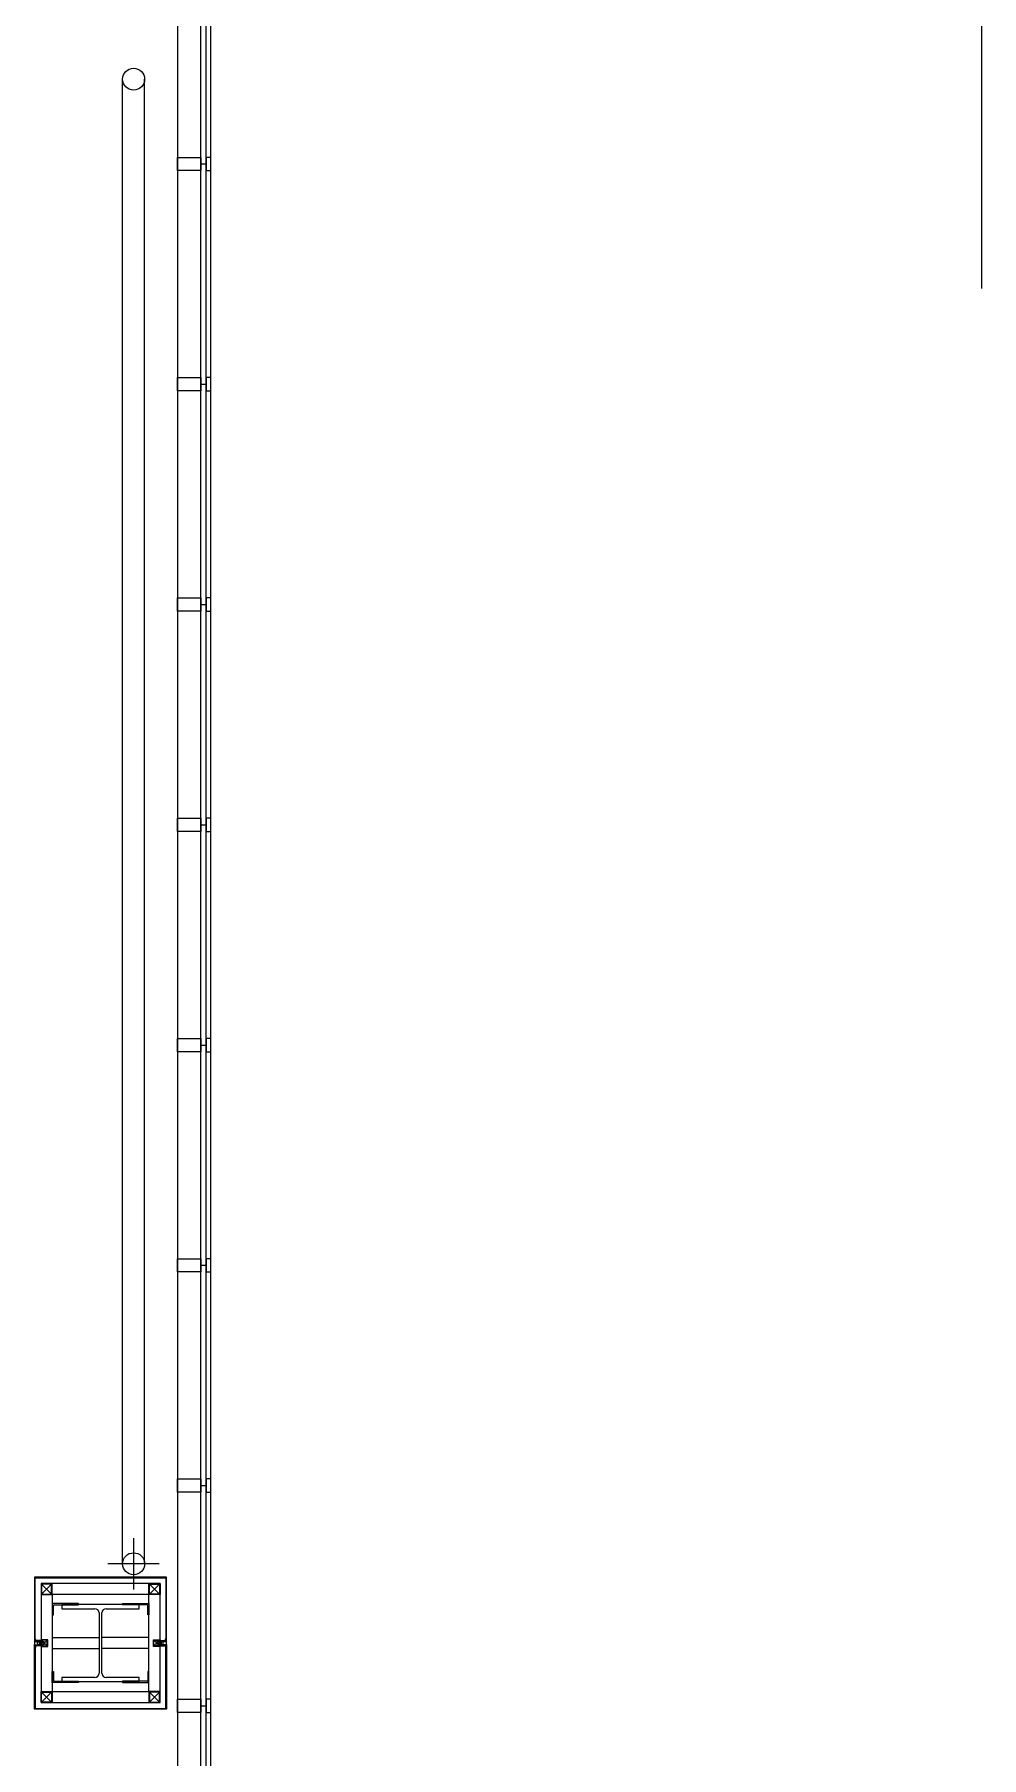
# Model space of a CAD drawing. Header units: millimetres. Extents: x -168200 to 672800, y -7409 to 118800.
# Drawn here: x 276400 to 280700, y 26230 to 34053 of the extents above; entities that cross this region are included whole.
import ezdxf

# ---------------------------------------------------------------- set-up
doc = ezdxf.new("R2010")
doc.units = ezdxf.units.MM
doc.header["$LTSCALE"] = 200
doc.linetypes.add('CEN-GAUN', pattern=[32.2, 30, -1, 0.2, -1])
doc.layers.add('1 BA', color=9, linetype='Continuous')
doc.layers.add('1 CEN', color=15, linetype='CEN-GAUN')

msp = doc.modelspace()

# ---------------------------------------------------------------- linework, layer by layer
at = {"layer": '1 BA', "linetype": 'Continuous'}
for p, q in [((277050, 42355), (277050, 14520)), ((277200, 42355), (277200, 14580))]:
    msp.add_line(p, q, dxfattribs=at)
at = {"layer": '1 BA', "linetype": 'Continuous', "ltscale": 2}
for p, q in [((277156, 14580), (277156, 42355)), ((277180, 14580), (277180, 42355))]:
    msp.add_line(p, q, dxfattribs=at)
at = {"layer": '1 BA'}
for p, q in [((276800, 27110), (276800, 33850)), ((276900, 27110), (276900, 33850)), ((277050, 33435), (277050, 33495)), ((277050, 33495), (277156, 33495)), ((277156, 33495), (277156, 33435)), ((277180, 33495), (277180, 33435)), ((277200, 33495), (277180, 33495)), ((277200, 33495), (277200, 33435)), ((277156, 33435), (277050, 33435)), ((277156, 33465), (277180, 33465)), ((277180, 33435), (277200, 33435)), ((277050, 32435), (277050, 32495)), ((277050, 32495), (277156, 32495)), ((277156, 32495), (277156, 32435)), ((277156, 32465), (277180, 32465)), ((277180, 32495), (277180, 32435)), ((277200, 32495), (277180, 32495)), ((277200, 32495), (277200, 32435)), ((277156, 32435), (277050, 32435)), ((277180, 32435), (277200, 32435)), ((277050, 31435), (277050, 31495)), ((277050, 31495), (277156, 31495)), ((277156, 31495), (277156, 31435)), ((277156, 31465), (277180, 31465)), ((277180, 31495), (277180, 31435)), ((277200, 31495), (277180, 31495)), ((277200, 31495), (277200, 31435)), ((277156, 31435), (277050, 31435)), ((277180, 31435), (277200, 31435)), ((277050, 30435), (277050, 30495)), ((277050, 30495), (277156, 30495)), ((277156, 30435), (277050, 30435)), ((277156, 30495), (277156, 30435)), ((277156, 30465), (277180, 30465)), ((277180, 30495), (277180, 30435)), ((277200, 30495), (277180, 30495)), ((277180, 30435), (277200, 30435)), ((277200, 30495), (277200, 30435)), ((277050, 29435), (277050, 29495)), ((277050, 29495), (277156, 29495)), ((277156, 29495), (277156, 29435)), ((277180, 29495), (277180, 29435)), ((277200, 29495), (277180, 29495)), ((277200, 29495), (277200, 29435)), ((277156, 29435), (277050, 29435)), ((277156, 29465), (277180, 29465)), ((277180, 29435), (277200, 29435)), ((277050, 28435), (277050, 28495)), ((277050, 28495), (277156, 28495)), ((277156, 28495), (277156, 28435)), ((277180, 28495), (277180, 28435)), ((277200, 28495), (277180, 28495)), ((277200, 28495), (277200, 28435)), ((277156, 28435), (277050, 28435)), ((277156, 28465), (277180, 28465)), ((277180, 28435), (277200, 28435)), ((277050, 27435), (277050, 27495)), ((277050, 27495), (277156, 27495)), ((277156, 27495), (277156, 27435)), ((277156, 27465), (277180, 27465)), ((277180, 27495), (277180, 27435)), ((277200, 27495), (277180, 27495)), ((277200, 27495), (277200, 27435)), ((277156, 27435), (277050, 27435)), ((277180, 27435), (277200, 27435)), ((276850, 27226.7), (276850, 26993.3)), ((276966.7, 27110), (276733.3, 27110)), ((277000, 27050), (276400, 27050)), ((276400, 27050), (276400, 26757.5)), ((276403, 26760.5), (276403, 27047)), ((276403, 27047), (276997, 27047)), ((276480, 27020), (276430, 27020)), ((276430, 27020), (276430, 26970)), ((276970, 27020), (276430, 27020)), ((276430, 27020), (276430, 26480)), ((276432.3, 27017.7), (276477.7, 26972.3)), ((276477.7, 27017.7), (276432.3, 26972.3)), ((276477.7, 27017.7), (276432.3, 27017.7)), ((276432.3, 27017.7), (276432.3, 26972.3)), ((276477.7, 26972.3), (276477.7, 27017.7)), ((276480, 26970), (276480, 27020)), ((276920, 26970), (276920, 27020)), ((276920, 27020), (276970, 27020)), ((276967.7, 27017.7), (276922.3, 26972.3)), ((276922.3, 27017.7), (276967.7, 26972.3)), ((276922.3, 26972.3), (276922.3, 27017.7)), ((276922.3, 27017.7), (276967.7, 27017.7)), ((276967.7, 27017.7), (276967.7, 26972.3)), ((276970, 27020), (276970, 26970)), ((276970, 26480), (276970, 27020)), ((276997, 27047), (276997, 26760.5)), ((277000, 26757.5), (277000, 27050)), ((276430, 26970), (276480, 26970)), ((276432.3, 26972.3), (276477.7, 26972.3)), ((276920, 26970), (276480, 26970)), ((276480, 26970), (276480, 26530)), ((276480, 26929), (276480, 26879)), ((276600, 26929), (276480, 26929)), ((276486, 26879), (276486, 26920)), ((276489, 26923), (276600, 26923)), ((276875, 26925), (276525, 26925)), ((276525, 26925), (276525, 26906)), ((276600, 26923), (276600, 26929)), ((276800, 26923), (276800, 26929)), ((276800, 26929), (276920, 26929)), ((276911, 26923), (276800, 26923)), ((276875, 26906), (276875, 26925)), ((276914, 26879), (276914, 26920)), ((276970, 26970), (276920, 26970)), ((276920, 26530), (276920, 26970)), ((276920, 26929), (276920, 26879)), ((276967.7, 26972.3), (276922.3, 26972.3)), ((276480, 26879), (276486, 26879)), ((276525, 26906), (276674.8, 26906)), ((276694, 26886.8), (276694, 26613.3)), ((276706, 26613.3), (276706, 26886.8)), ((276725.3, 26906), (276875, 26906)), ((276920, 26879), (276914, 26879)), ((276400, 26757.5), (276420.5, 26757.5)), ((276400, 26757.5), (276425, 26757.5)), ((276420, 26757.5), (276400, 26757.5)), ((276405, 26769.5), (276403, 26769.5)), ((276403, 26769.5), (276403, 26760.5)), ((276425, 26760.5), (276403, 26760.5)), ((276403, 26760.5), (276428, 26760.5)), ((276405, 26762.5), (276405, 26769.5)), ((276430, 26762.5), (276405, 26762.5)), ((276423, 26755.2), (276445.6, 26755.2)), ((276425, 26757.5), (276425, 26760.5)), ((276425, 26757.5), (276425, 26757.5)), ((276425, 26757.5), (276425, 26757.5)), ((276425, 26757.5), (276425, 26757.5)), ((276425, 26757.5), (276425, 26757.5)), ((276425, 26757.5), (276425, 26757.5)), ((276425.8, 26757.8), (276426, 26757.6)), ((276426, 26756.5), (276425.9, 26756.3)), ((276425.9, 26756.3), (276425.9, 26756.1)), ((276425.9, 26756.1), (276425.9, 26755.9)), ((276425.9, 26755.9), (276425.9, 26755.8)), ((276425.9, 26755.8), (276426, 26755.8)), ((276426, 26754.7), (276425.9, 26754.7)), ((276425.9, 26754.7), (276425.9, 26754.6)), ((276425.9, 26754.6), (276425.9, 26754.4)), ((276425.9, 26754.4), (276425.9, 26754.2)), ((276425.9, 26754.2), (276426, 26754)), ((276426, 26757.6), (276426, 26757.3)), ((276426, 26757.3), (276426.1, 26757)), ((276426.1, 26757), (276426, 26756.8)), ((276426, 26756.8), (276426, 26756.5)), ((276426, 26755.8), (276426.2, 26755.7)), ((276426.2, 26754.8), (276426, 26754.7)), ((276426, 26754), (276426, 26753.7)), ((276426, 26753.7), (276426.1, 26753.5)), ((276426.1, 26753.5), (276426, 26753.2)), ((276426, 26753.2), (276426, 26752.9)), ((276426.2, 26755.7), (276426.4, 26755.7)), ((276426.4, 26754.8), (276426.2, 26754.8)), ((276426.4, 26755.7), (276426.6, 26755.8)), ((276426.6, 26754.7), (276426.4, 26754.8)), ((276426.6, 26755.8), (276426.8, 26755.8)), ((276426.8, 26754.7), (276426.6, 26754.7)), ((276426.8, 26755.8), (276427, 26755.8)), ((276427, 26754.7), (276426.8, 26754.7)), ((276427, 26758.7), (276428, 26758.7)), ((276427, 26755.8), (276427.2, 26755.7)), ((276427.2, 26754.8), (276427, 26754.7)), ((276427.2, 26755.7), (276427.3, 26755.6)), ((276427.3, 26754.9), (276427.2, 26754.8)), ((276427.3, 26755.6), (276427.4, 26755.5)), ((276427.4, 26755), (276427.3, 26754.9)), ((276427.4, 26755.5), (276427.4, 26755.4)), ((276427.4, 26755.4), (276427.5, 26755.2)), ((276427.5, 26755.2), (276427.4, 26755.1)), ((276427.4, 26755.1), (276427.4, 26755)), ((276428, 26760.5), (276428, 26750)), ((276428, 26758.7), (276428, 26751.7)), ((276428.5, 26756.7), (276428, 26756.7)), ((276428, 26753.7), (276429.1, 26753.7)), ((276428.4, 26755.2), (276428.7, 26757.2)), ((276428.4, 26755.2), (276428.5, 26756.7)), ((276428.7, 26757.2), (276428.5, 26756.7)), ((276428.5, 26755.2), (276428.8, 26757.2)), ((276428.5, 26755.2), (276429, 26756.7)), ((276428.8, 26757.2), (276429, 26756.7)), ((276429, 26756.7), (276429.7, 26756.7)), ((276429.1, 26753.7), (276429.7, 26756.7)), ((276429.3, 26753.3), (276429.1, 26753.7)), ((276429.3, 26753.3), (276430, 26757.2)), ((276429.4, 26753.3), (276430.1, 26757.2)), ((276429.4, 26753.3), (276429.6, 26753.7)), ((276429.6, 26753.7), (276430.2, 26756.7)), ((276429.6, 26753.7), (276430.4, 26753.7)), ((276429.9, 26757.2), (276429.7, 26756.7)), ((276460, 26765), (276430, 26765)), ((276430, 26765), (276430, 26735)), ((276430, 26750), (276430, 26762.5)), ((276430, 26757.2), (276430.2, 26756.7)), ((276430.2, 26756.7), (276431, 26756.7)), ((276430.4, 26753.7), (276431, 26756.7)), ((276430.6, 26753.3), (276430.4, 26753.7)), ((276430.6, 26753.3), (276431.2, 26757.2)), ((276430.7, 26753.3), (276431.3, 26757.2)), ((276430.7, 26753.3), (276430.9, 26753.7)), ((276430.9, 26753.7), (276431.5, 26756.7)), ((276430.9, 26753.7), (276431.6, 26753.7)), ((276431.2, 26757.2), (276431, 26756.7)), ((276431.3, 26757.2), (276431.5, 26756.7)), ((276431.5, 26756.7), (276432.2, 26756.7)), ((276431.6, 26753.7), (276432.2, 26756.7)), ((276431.8, 26753.3), (276431.6, 26753.7)), ((276431.8, 26753.3), (276432.4, 26757.2)), ((276431.9, 26753.3), (276432.5, 26757.2)), ((276431.9, 26753.3), (276432.1, 26753.7)), ((276432.1, 26753.7), (276432.7, 26756.7)), ((276432.1, 26753.7), (276432.8, 26753.7)), ((276432.4, 26757.2), (276432.2, 26756.7)), ((276432.3, 26762.7), (276457.7, 26737.3)), ((276457.7, 26762.7), (276432.3, 26737.3)), ((276457.7, 26762.7), (276432.3, 26762.7)), ((276432.3, 26762.7), (276432.3, 26737.3)), ((276432.5, 26757.2), (276432.7, 26756.7)), ((276432.7, 26756.7), (276433.4, 26756.7)), ((276432.8, 26753.7), (276433.4, 26756.7)), ((276433, 26753.3), (276432.8, 26753.7)), ((276433, 26753.3), (276433.7, 26757.2)), ((276433.1, 26753.3), (276433.8, 26757.2)), ((276433.1, 26753.3), (276433.3, 26753.7)), ((276433.3, 26753.7), (276433.9, 26756.7)), ((276433.3, 26753.7), (276434.1, 26753.7)), ((276433.6, 26757.2), (276433.4, 26756.7)), ((276433.7, 26757.2), (276433.9, 26756.7)), ((276433.9, 26756.7), (276434.7, 26756.7)), ((276434.1, 26753.7), (276434.7, 26756.7)), ((276434.3, 26753.3), (276434.1, 26753.7)), ((276434.3, 26753.3), (276434.9, 26757.2)), ((276434.4, 26753.3), (276435, 26757.2)), ((276434.4, 26753.3), (276434.6, 26753.7)), ((276434.6, 26753.7), (276435.2, 26756.7)), ((276434.6, 26753.7), (276435.3, 26753.7)), ((276434.9, 26757.2), (276434.7, 26756.7)), ((276435, 26757.2), (276435.2, 26756.7)), ((276435.2, 26756.7), (276435.9, 26756.7)), ((276435.3, 26753.7), (276435.9, 26756.7)), ((276435.5, 26753.3), (276435.3, 26753.7)), ((276435.5, 26753.3), (276436.1, 26757.2)), ((276435.6, 26753.3), (276436.2, 26757.2)), ((276435.6, 26753.3), (276435.8, 26753.7)), ((276435.8, 26753.7), (276436.4, 26756.7)), ((276435.8, 26753.7), (276436.5, 26753.7)), ((276436.1, 26757.2), (276435.9, 26756.7)), ((276436.2, 26757.2), (276436.4, 26756.7)), ((276436.4, 26756.7), (276437.1, 26756.7)), ((276436.5, 26753.7), (276437.1, 26756.7)), ((276436.7, 26753.3), (276436.5, 26753.7)), ((276436.7, 26753.3), (276437.4, 26757.2)), ((276436.8, 26753.3), (276437.5, 26757.2)), ((276436.8, 26753.3), (276437, 26753.7)), ((276437, 26753.7), (276437.6, 26756.7)), ((276437, 26753.7), (276437.8, 26753.7)), ((276437.3, 26757.2), (276437.1, 26756.7)), ((276437.4, 26757.2), (276437.6, 26756.7)), ((276437.6, 26756.7), (276438.4, 26756.7)), ((276437.8, 26753.7), (276438.4, 26756.7)), ((276438, 26753.3), (276437.8, 26753.7)), ((276438, 26753.3), (276438.6, 26757.2)), ((276438.1, 26753.3), (276438.7, 26757.2)), ((276438.1, 26753.3), (276438.3, 26753.7)), ((276438.3, 26753.7), (276438.9, 26756.7)), ((276438.3, 26753.7), (276439, 26753.7)), ((276438.6, 26757.2), (276438.4, 26756.7)), ((276438.7, 26757.2), (276438.9, 26756.7)), ((276438.8, 26756.7), (276440.5, 26756.7)), ((276439, 26753.7), (276439.6, 26756.7)), ((276439.2, 26753.3), (276439, 26753.7)), ((276439.2, 26753.3), (276439.8, 26756.7)), ((276439.3, 26753.3), (276439.8, 26756.5)), ((276439.3, 26753.3), (276439.5, 26753.7)), ((276439.5, 26753.7), (276439.8, 26755.2)), ((276439.5, 26753.7), (276440.5, 26753.7)), ((276439.8, 26756.7), (276439.8, 26755.2)), ((276440.5, 26756.7), (276442.8, 26755.6)), ((276440.5, 26753.7), (276442.8, 26754.9)), ((276457.7, 26737.3), (276457.7, 26762.7)), ((276460, 26735), (276460, 26765)), ((276480, 26775), (276693.5, 26775)), ((276920, 26775), (276706.5, 26775)), ((276940, 26735), (276940, 26765)), ((276940, 26765), (276970, 26765)), ((276967.7, 26762.7), (276942.3, 26737.3)), ((276942.3, 26762.7), (276967.7, 26737.3)), ((276942.3, 26737.3), (276942.3, 26762.7)), ((276942.3, 26762.7), (276967.7, 26762.7)), ((276977, 26755.2), (276954.4, 26755.2)), ((276959.5, 26756.7), (276957.2, 26755.6)), ((276959.5, 26753.7), (276957.2, 26754.9)), ((276961.2, 26756.7), (276959.5, 26756.7)), ((276960.5, 26753.7), (276959.5, 26753.7)), ((276960.8, 26753.3), (276960.2, 26756.7)), ((276960.2, 26756.7), (276960.2, 26755.2)), ((276960.7, 26753.3), (276960.2, 26756.5)), ((276960.5, 26753.7), (276960.2, 26755.2)), ((276961, 26753.7), (276960.4, 26756.7)), ((276960.7, 26753.3), (276960.5, 26753.7)), ((276960.8, 26753.3), (276961, 26753.7)), ((276961.7, 26753.7), (276961, 26753.7)), ((276961.3, 26757.2), (276961.1, 26756.7)), ((276961.7, 26753.7), (276961.1, 26756.7)), ((276961.9, 26753.3), (276961.3, 26757.2)), ((276962, 26753.3), (276961.4, 26757.2)), ((276961.4, 26757.2), (276961.6, 26756.7)), ((276962.4, 26756.7), (276961.6, 26756.7)), ((276962.2, 26753.7), (276961.6, 26756.7)), ((276961.9, 26753.3), (276961.7, 26753.7)), ((276962, 26753.3), (276962.2, 26753.7)), ((276963, 26753.7), (276962.2, 26753.7)), ((276962.6, 26757.2), (276962.4, 26756.7)), ((276963, 26753.7), (276962.4, 26756.7)), ((276963.2, 26753.3), (276962.5, 26757.2)), ((276963.3, 26753.3), (276962.6, 26757.2)), ((276962.7, 26757.2), (276962.9, 26756.7)), ((276963.6, 26756.7), (276962.9, 26756.7)), ((276963.5, 26753.7), (276962.9, 26756.7)), ((276963.2, 26753.3), (276963, 26753.7)), ((276963.3, 26753.3), (276963.5, 26753.7)), ((276964.2, 26753.7), (276963.5, 26753.7)), ((276963.8, 26757.2), (276963.6, 26756.7)), ((276964.2, 26753.7), (276963.6, 26756.7)), ((276964.4, 26753.3), (276963.8, 26757.2)), ((276964.5, 26753.3), (276963.9, 26757.2)), ((276963.9, 26757.2), (276964.1, 26756.7)), ((276964.8, 26756.7), (276964.1, 26756.7)), ((276964.7, 26753.7), (276964.1, 26756.7)), ((276964.4, 26753.3), (276964.2, 26753.7)), ((276964.5, 26753.3), (276964.7, 26753.7)), ((276965.4, 26753.7), (276964.7, 26753.7)), ((276965, 26757.2), (276964.8, 26756.7)), ((276965.4, 26753.7), (276964.8, 26756.7)), ((276965.6, 26753.3), (276965, 26757.2)), ((276965.1, 26757.2), (276965.3, 26756.7)), ((276965.7, 26753.3), (276965.1, 26757.2)), ((276966.1, 26756.7), (276965.3, 26756.7)), ((276965.9, 26753.7), (276965.3, 26756.7)), ((276965.6, 26753.3), (276965.4, 26753.7)), ((276965.7, 26753.3), (276965.9, 26753.7)), ((276966.7, 26753.7), (276965.9, 26753.7)), ((276966.3, 26757.2), (276966.1, 26756.7)), ((276966.7, 26753.7), (276966.1, 26756.7)), ((276966.9, 26753.3), (276966.2, 26757.2)), ((276967, 26753.3), (276966.3, 26757.2)), ((276966.4, 26757.2), (276966.6, 26756.7)), ((276967.3, 26756.7), (276966.6, 26756.7)), ((276967.2, 26753.7), (276966.6, 26756.7)), ((276966.9, 26753.3), (276966.7, 26753.7)), ((276967, 26753.3), (276967.2, 26753.7)), ((276967.9, 26753.7), (276967.2, 26753.7)), ((276967.5, 26757.2), (276967.3, 26756.7)), ((276967.9, 26753.7), (276967.3, 26756.7)), ((276968.1, 26753.3), (276967.5, 26757.2)), ((276967.6, 26757.2), (276967.8, 26756.7)), ((276968.2, 26753.3), (276967.6, 26757.2)), ((276967.7, 26762.7), (276967.7, 26737.3)), ((276968.5, 26756.7), (276967.8, 26756.7)), ((276968.4, 26753.7), (276967.8, 26756.7)), ((276968.1, 26753.3), (276967.9, 26753.7)), ((276968.2, 26753.3), (276968.4, 26753.7)), ((276969.1, 26753.7), (276968.4, 26753.7)), ((276968.7, 26757.2), (276968.5, 26756.7)), ((276969.1, 26753.7), (276968.5, 26756.7)), ((276969.3, 26753.3), (276968.7, 26757.2)), ((276968.8, 26757.2), (276969, 26756.7)), ((276969.4, 26753.3), (276968.8, 26757.2)), ((276969.6, 26753.7), (276969, 26756.7)), ((276969.8, 26756.7), (276969, 26756.7)), ((276969.3, 26753.3), (276969.1, 26753.7)), ((276969.4, 26753.3), (276969.6, 26753.7)), ((276970.4, 26753.7), (276969.6, 26753.7)), ((276970, 26757.2), (276969.8, 26756.7)), ((276970.4, 26753.7), (276969.8, 26756.7)), ((276970.6, 26753.3), (276969.9, 26757.2)), ((276970, 26765), (276970, 26735)), ((276970, 26750), (276970, 26762.5)), ((276970, 26762.5), (276995, 26762.5)), ((276970.7, 26753.3), (276970, 26757.2)), ((276970.1, 26757.2), (276970.3, 26756.7)), ((276970.9, 26753.7), (276970.3, 26756.7)), ((276971, 26756.7), (276970.3, 26756.7)), ((276970.6, 26753.3), (276970.4, 26753.7)), ((276970.7, 26753.3), (276970.9, 26753.7)), ((276972, 26753.7), (276970.9, 26753.7)), ((276971.2, 26757.2), (276971, 26756.7)), ((276971.5, 26755.2), (276971, 26756.7)), ((276971.5, 26755.2), (276971.2, 26757.2)), ((276971.3, 26757.2), (276971.5, 26756.7)), ((276971.6, 26755.2), (276971.3, 26757.2)), ((276971.6, 26755.2), (276971.5, 26756.7)), ((276971.5, 26756.7), (276972, 26756.7)), ((276997, 26760.5), (276972, 26760.5)), ((276972, 26760.5), (276972, 26750)), ((276973, 26758.7), (276972, 26758.7)), ((276972, 26758.7), (276972, 26751.7)), ((276972.6, 26755.4), (276972.5, 26755.2)), ((276972.5, 26755.2), (276972.6, 26755.1)), ((276972.7, 26755.6), (276972.6, 26755.5)), ((276972.6, 26755.5), (276972.6, 26755.4)), ((276972.6, 26755.1), (276972.6, 26755)), ((276972.6, 26755), (276972.7, 26754.9)), ((276972.8, 26755.7), (276972.7, 26755.6)), ((276972.7, 26754.9), (276972.8, 26754.8)), ((276973, 26755.8), (276972.8, 26755.7)), ((276972.8, 26754.8), (276973, 26754.7)), ((276973.2, 26755.8), (276973, 26755.8)), ((276973, 26754.7), (276973.2, 26754.7)), ((276973.4, 26755.8), (276973.2, 26755.8)), ((276973.2, 26754.7), (276973.4, 26754.7)), ((276973.6, 26755.7), (276973.4, 26755.8)), ((276973.4, 26754.7), (276973.6, 26754.8)), ((276973.8, 26755.7), (276973.6, 26755.7)), ((276973.6, 26754.8), (276973.8, 26754.8)), ((276974, 26755.8), (276973.8, 26755.7)), ((276973.8, 26754.8), (276974, 26754.7)), ((276974, 26757.3), (276973.9, 26757)), ((276973.9, 26757), (276974, 26756.8)), ((276974, 26753.7), (276973.9, 26753.5)), ((276973.9, 26753.5), (276974, 26753.2)), ((276974.2, 26757.8), (276974, 26757.6)), ((276974, 26757.6), (276974, 26757.3)), ((276974, 26756.8), (276974, 26756.5)), ((276974, 26756.5), (276974.1, 26756.3)), ((276974.1, 26755.8), (276974, 26755.8)), ((276974, 26754.7), (276974.1, 26754.7)), ((276974.1, 26754.2), (276974, 26754)), ((276974, 26754), (276974, 26753.7)), ((276974, 26753.2), (276974, 26752.9)), ((276974.1, 26756.3), (276974.1, 26756.1)), ((276974.1, 26756.1), (276974.1, 26755.9)), ((276974.1, 26755.9), (276974.1, 26755.8)), ((276974.1, 26754.7), (276974.1, 26754.6)), ((276974.1, 26754.6), (276974.1, 26754.4)), ((276974.1, 26754.4), (276974.1, 26754.2)), ((276997, 26760.5), (276975, 26760.5)), ((276975, 26760.5), (276975, 26757.5)), ((276975, 26757.5), (277000, 26757.5)), ((277000, 26757.5), (276979.5, 26757.5)), ((276980, 26757.5), (277000, 26757.5)), ((276995, 26762.5), (276995, 26769.5)), ((276995, 26769.5), (276997, 26769.5)), ((276997, 26769.5), (276997, 26760.5)), ((276400, 26742.5), (276420.5, 26742.5)), ((276400, 26742.5), (276425, 26742.5)), ((276400, 26450), (276400, 26742.5)), ((276400, 26742.5), (276420, 26742.5)), ((276425, 26739.5), (276403, 26739.5)), ((276403, 26739.5), (276403, 26453)), ((276403, 26730.5), (276403, 26739.5)), ((276403, 26739.5), (276428, 26739.5)), ((276405, 26730.5), (276403, 26730.5)), ((276430, 26737.5), (276405, 26737.5)), ((276405, 26737.5), (276405, 26730.5)), ((276423, 26744.8), (276445.6, 26744.8)), ((276425, 26742.5), (276425, 26739.5)), ((276425, 26742.5), (276425, 26742.5)), ((276425, 26742.5), (276425, 26742.5)), ((276425, 26742.5), (276425, 26742.5)), ((276425, 26742.5), (276425, 26742.5)), ((276425, 26742.5), (276425, 26742.5)), ((276425, 26742.5), (276425, 26739.5)), ((276426, 26752.9), (276425.8, 26752.7)), ((276426, 26747.1), (276425.8, 26747.3)), ((276425.8, 26742.2), (276426, 26742.4)), ((276425.9, 26745.8), (276426, 26746)), ((276425.9, 26745.6), (276425.9, 26745.8)), ((276425.9, 26745.4), (276425.9, 26745.6)), ((276425.9, 26745.3), (276425.9, 26745.4)), ((276426, 26745.3), (276425.9, 26745.3)), ((276425.9, 26744.1), (276425.9, 26744.2)), ((276425.9, 26744.2), (276426, 26744.2)), ((276425.9, 26743.9), (276425.9, 26744.1)), ((276425.9, 26743.7), (276425.9, 26743.9)), ((276426, 26743.5), (276425.9, 26743.7)), ((276426, 26746.8), (276426, 26747.1)), ((276426.1, 26746.5), (276426, 26746.8)), ((276426, 26746.3), (276426.1, 26746.5)), ((276426, 26746), (276426, 26746.3)), ((276426.2, 26745.2), (276426, 26745.3)), ((276426, 26744.2), (276426.2, 26744.3)), ((276426, 26743.2), (276426, 26743.5)), ((276426.1, 26743), (276426, 26743.2)), ((276426, 26742.7), (276426.1, 26743)), ((276426, 26742.4), (276426, 26742.7)), ((276426.4, 26745.2), (276426.2, 26745.2)), ((276426.2, 26744.3), (276426.4, 26744.3)), ((276426.6, 26745.3), (276426.4, 26745.2)), ((276426.4, 26744.3), (276426.6, 26744.2)), ((276426.8, 26745.3), (276426.6, 26745.3)), ((276426.6, 26744.2), (276426.8, 26744.2)), ((276427, 26745.3), (276426.8, 26745.3)), ((276426.8, 26744.2), (276427, 26744.2)), ((276428, 26751.7), (276427, 26751.7)), ((276428, 26748.3), (276427, 26748.3)), ((276427.2, 26745.2), (276427, 26745.3)), ((276427, 26744.2), (276427.2, 26744.3)), ((276427, 26741.3), (276428, 26741.3)), ((276427.3, 26745.1), (276427.2, 26745.2)), ((276427.2, 26744.3), (276427.3, 26744.4)), ((276427.4, 26745), (276427.3, 26745.1)), ((276427.3, 26744.4), (276427.4, 26744.5)), ((276427.4, 26744.9), (276427.4, 26745)), ((276427.5, 26744.8), (276427.4, 26744.9)), ((276427.4, 26744.6), (276427.5, 26744.8)), ((276427.4, 26744.5), (276427.4, 26744.6)), ((276428, 26739.5), (276428, 26750)), ((276428, 26750), (276430, 26750)), ((276428, 26750), (276430, 26750)), ((276428, 26741.3), (276428, 26748.3)), ((276428, 26746.3), (276429.1, 26746.3)), ((276428.5, 26743.3), (276428, 26743.3)), ((276428.4, 26744.8), (276428.7, 26742.8)), ((276428.4, 26744.8), (276428.5, 26743.3)), ((276428.5, 26744.8), (276428.8, 26742.8)), ((276428.5, 26744.8), (276429, 26743.3)), ((276428.7, 26742.8), (276428.5, 26743.3)), ((276428.8, 26742.8), (276429, 26743.3)), ((276429, 26743.3), (276429.7, 26743.3)), ((276429.3, 26746.7), (276429.1, 26746.3)), ((276429.1, 26746.3), (276429.7, 26743.3)), ((276429.3, 26746.7), (276430, 26742.8)), ((276429.4, 26746.7), (276429.6, 26746.3)), ((276429.4, 26746.7), (276430.1, 26742.8)), ((276429.6, 26746.3), (276430.2, 26743.3)), ((276429.6, 26746.3), (276430.4, 26746.3)), ((276429.9, 26742.8), (276429.7, 26743.3)), ((276430, 26750), (276430, 26737.5)), ((276430, 26742.8), (276430.2, 26743.3)), ((276430, 26735), (276460, 26735)), ((276430.2, 26743.3), (276431, 26743.3)), ((276430.6, 26746.7), (276430.4, 26746.3)), ((276430.4, 26746.3), (276431, 26743.3)), ((276430.6, 26746.7), (276431.2, 26742.8)), ((276430.7, 26746.7), (276430.9, 26746.3)), ((276430.7, 26746.7), (276431.3, 26742.8)), ((276430.9, 26746.3), (276431.5, 26743.3)), ((276430.9, 26746.3), (276431.6, 26746.3)), ((276431.2, 26742.8), (276431, 26743.3)), ((276431.3, 26742.8), (276431.5, 26743.3)), ((276431.5, 26743.3), (276432.2, 26743.3)), ((276431.8, 26746.7), (276431.6, 26746.3)), ((276431.6, 26746.3), (276432.2, 26743.3)), ((276431.8, 26746.7), (276432.4, 26742.8)), ((276431.9, 26746.7), (276432.1, 26746.3)), ((276431.9, 26746.7), (276432.5, 26742.8)), ((276432.1, 26746.3), (276432.7, 26743.3)), ((276432.1, 26746.3), (276432.8, 26746.3)), ((276432.4, 26742.8), (276432.2, 26743.3)), ((276432.3, 26737.3), (276457.7, 26737.3)), ((276432.5, 26742.8), (276432.7, 26743.3)), ((276432.7, 26743.3), (276433.4, 26743.3)), ((276433, 26746.7), (276432.8, 26746.3)), ((276432.8, 26746.3), (276433.4, 26743.3)), ((276433, 26746.7), (276433.7, 26742.8)), ((276433.1, 26746.7), (276433.8, 26742.8)), ((276433.1, 26746.7), (276433.3, 26746.3)), ((276433.3, 26746.3), (276433.9, 26743.3)), ((276433.3, 26746.3), (276434.1, 26746.3)), ((276433.6, 26742.8), (276433.4, 26743.3)), ((276433.7, 26742.8), (276433.9, 26743.3)), ((276433.9, 26743.3), (276434.7, 26743.3)), ((276434.3, 26746.7), (276434.1, 26746.3)), ((276434.1, 26746.3), (276434.7, 26743.3)), ((276434.3, 26746.7), (276434.9, 26742.8)), ((276434.4, 26746.7), (276434.6, 26746.3)), ((276434.4, 26746.7), (276435, 26742.8)), ((276434.6, 26746.3), (276435.2, 26743.3)), ((276434.6, 26746.3), (276435.3, 26746.3)), ((276434.9, 26742.8), (276434.7, 26743.3)), ((276435, 26742.8), (276435.2, 26743.3)), ((276435.2, 26743.3), (276435.9, 26743.3)), ((276435.5, 26746.7), (276435.3, 26746.3)), ((276435.3, 26746.3), (276435.9, 26743.3)), ((276435.5, 26746.7), (276436.1, 26742.8)), ((276435.6, 26746.7), (276436.2, 26742.8)), ((276435.6, 26746.7), (276435.8, 26746.3)), ((276435.8, 26746.3), (276436.4, 26743.3)), ((276435.8, 26746.3), (276436.5, 26746.3)), ((276436.1, 26742.8), (276435.9, 26743.3)), ((276436.2, 26742.8), (276436.4, 26743.3)), ((276436.4, 26743.3), (276437.1, 26743.3)), ((276436.7, 26746.7), (276436.5, 26746.3)), ((276436.5, 26746.3), (276437.1, 26743.3)), ((276436.7, 26746.7), (276437.4, 26742.8)), ((276436.8, 26746.7), (276437, 26746.3)), ((276436.8, 26746.7), (276437.5, 26742.8)), ((276437, 26746.3), (276437.6, 26743.3)), ((276437, 26746.3), (276437.8, 26746.3)), ((276437.3, 26742.8), (276437.1, 26743.3)), ((276437.4, 26742.8), (276437.6, 26743.3)), ((276437.6, 26743.3), (276438.4, 26743.3)), ((276438, 26746.7), (276437.8, 26746.3)), ((276437.8, 26746.3), (276438.4, 26743.3)), ((276438, 26746.7), (276438.6, 26742.8)), ((276438.1, 26746.7), (276438.7, 26742.8)), ((276438.1, 26746.7), (276438.3, 26746.3)), ((276438.3, 26746.3), (276439, 26746.3)), ((276438.3, 26746.3), (276438.9, 26743.3)), ((276438.6, 26742.8), (276438.4, 26743.3)), ((276438.7, 26742.8), (276438.9, 26743.3)), ((276438.8, 26743.3), (276440.5, 26743.3)), ((276439.2, 26746.7), (276439, 26746.3)), ((276439, 26746.3), (276439.6, 26743.3)), ((276439.2, 26746.7), (276439.8, 26743.3)), ((276439.3, 26746.7), (276439.8, 26743.5)), ((276439.3, 26746.7), (276439.5, 26746.3)), ((276439.5, 26746.3), (276439.8, 26744.8)), ((276439.5, 26746.3), (276440.5, 26746.3)), ((276439.8, 26743.3), (276439.8, 26744.8)), ((276440.5, 26746.3), (276442.8, 26745.1)), ((276440.5, 26743.3), (276442.8, 26744.4)), ((276480, 26725), (276693.5, 26725)), ((276920, 26725), (276706.5, 26725)), ((276970, 26735), (276940, 26735)), ((276967.7, 26737.3), (276942.3, 26737.3)), ((276977, 26744.8), (276954.4, 26744.8)), ((276959.5, 26746.3), (276957.2, 26745.1)), ((276959.5, 26743.3), (276957.2, 26744.4)), ((276960.5, 26746.3), (276959.5, 26746.3)), ((276961.2, 26743.3), (276959.5, 26743.3)), ((276960.7, 26746.7), (276960.2, 26743.5)), ((276960.8, 26746.7), (276960.2, 26743.3)), ((276960.5, 26746.3), (276960.2, 26744.8)), ((276960.2, 26743.3), (276960.2, 26744.8)), ((276961, 26746.3), (276960.4, 26743.3)), ((276960.7, 26746.7), (276960.5, 26746.3)), ((276960.8, 26746.7), (276961, 26746.3)), ((276961.7, 26746.3), (276961, 26746.3)), ((276961.7, 26746.3), (276961.1, 26743.3)), ((276961.3, 26742.8), (276961.1, 26743.3)), ((276961.9, 26746.7), (276961.3, 26742.8)), ((276962, 26746.7), (276961.4, 26742.8)), ((276961.4, 26742.8), (276961.6, 26743.3)), ((276962.2, 26746.3), (276961.6, 26743.3)), ((276962.4, 26743.3), (276961.6, 26743.3)), ((276961.9, 26746.7), (276961.7, 26746.3)), ((276962, 26746.7), (276962.2, 26746.3)), ((276963, 26746.3), (276962.2, 26746.3)), ((276963, 26746.3), (276962.4, 26743.3)), ((276962.6, 26742.8), (276962.4, 26743.3)), ((276963.2, 26746.7), (276962.5, 26742.8)), ((276963.3, 26746.7), (276962.6, 26742.8)), ((276962.7, 26742.8), (276962.9, 26743.3)), ((276963.5, 26746.3), (276962.9, 26743.3)), ((276963.6, 26743.3), (276962.9, 26743.3)), ((276963.2, 26746.7), (276963, 26746.3)), ((276963.3, 26746.7), (276963.5, 26746.3)), ((276964.2, 26746.3), (276963.5, 26746.3)), ((276964.2, 26746.3), (276963.6, 26743.3)), ((276963.8, 26742.8), (276963.6, 26743.3)), ((276964.4, 26746.7), (276963.8, 26742.8)), ((276964.5, 26746.7), (276963.9, 26742.8)), ((276963.9, 26742.8), (276964.1, 26743.3)), ((276964.7, 26746.3), (276964.1, 26743.3)), ((276964.8, 26743.3), (276964.1, 26743.3)), ((276964.4, 26746.7), (276964.2, 26746.3)), ((276964.5, 26746.7), (276964.7, 26746.3)), ((276965.4, 26746.3), (276964.7, 26746.3)), ((276965.4, 26746.3), (276964.8, 26743.3)), ((276965, 26742.8), (276964.8, 26743.3)), ((276965.6, 26746.7), (276965, 26742.8)), ((276965.7, 26746.7), (276965.1, 26742.8)), ((276965.1, 26742.8), (276965.3, 26743.3)), ((276965.9, 26746.3), (276965.3, 26743.3)), ((276966.1, 26743.3), (276965.3, 26743.3)), ((276965.6, 26746.7), (276965.4, 26746.3)), ((276965.7, 26746.7), (276965.9, 26746.3)), ((276966.7, 26746.3), (276965.9, 26746.3)), ((276966.7, 26746.3), (276966.1, 26743.3)), ((276966.3, 26742.8), (276966.1, 26743.3)), ((276966.9, 26746.7), (276966.2, 26742.8)), ((276967, 26746.7), (276966.3, 26742.8)), ((276966.4, 26742.8), (276966.6, 26743.3)), ((276967.2, 26746.3), (276966.6, 26743.3)), ((276967.3, 26743.3), (276966.6, 26743.3)), ((276966.9, 26746.7), (276966.7, 26746.3)), ((276967, 26746.7), (276967.2, 26746.3)), ((276967.9, 26746.3), (276967.2, 26746.3)), ((276967.9, 26746.3), (276967.3, 26743.3)), ((276967.5, 26742.8), (276967.3, 26743.3)), ((276968.1, 26746.7), (276967.5, 26742.8)), ((276968.2, 26746.7), (276967.6, 26742.8)), ((276967.6, 26742.8), (276967.8, 26743.3)), ((276968.4, 26746.3), (276967.8, 26743.3)), ((276968.5, 26743.3), (276967.8, 26743.3)), ((276968.1, 26746.7), (276967.9, 26746.3)), ((276968.2, 26746.7), (276968.4, 26746.3)), ((276969.1, 26746.3), (276968.4, 26746.3)), ((276969.1, 26746.3), (276968.5, 26743.3)), ((276968.7, 26742.8), (276968.5, 26743.3)), ((276969.3, 26746.7), (276968.7, 26742.8)), ((276969.4, 26746.7), (276968.8, 26742.8)), ((276968.8, 26742.8), (276969, 26743.3)), ((276969.6, 26746.3), (276969, 26743.3)), ((276969.8, 26743.3), (276969, 26743.3)), ((276969.3, 26746.7), (276969.1, 26746.3)), ((276969.4, 26746.7), (276969.6, 26746.3)), ((276970.4, 26746.3), (276969.6, 26746.3)), ((276970.4, 26746.3), (276969.8, 26743.3)), ((276970, 26742.8), (276969.8, 26743.3)), ((276970.6, 26746.7), (276969.9, 26742.8)), ((276970, 26750), (276970, 26737.5)), ((276972, 26750), (276970, 26750)), ((276972, 26750), (276970, 26750)), ((276970.7, 26746.7), (276970, 26742.8)), ((276970, 26737.5), (276995, 26737.5)), ((276970.1, 26742.8), (276970.3, 26743.3)), ((276970.9, 26746.3), (276970.3, 26743.3)), ((276971, 26743.3), (276970.3, 26743.3)), ((276970.6, 26746.7), (276970.4, 26746.3)), ((276970.7, 26746.7), (276970.9, 26746.3)), ((276972, 26746.3), (276970.9, 26746.3)), ((276971.5, 26744.8), (276971, 26743.3)), ((276971.2, 26742.8), (276971, 26743.3)), ((276971.5, 26744.8), (276971.2, 26742.8)), ((276971.6, 26744.8), (276971.3, 26742.8)), ((276971.3, 26742.8), (276971.5, 26743.3)), ((276971.6, 26744.8), (276971.5, 26743.3)), ((276971.5, 26743.3), (276972, 26743.3)), ((276972, 26751.7), (276973, 26751.7)), ((276972, 26739.5), (276972, 26750)), ((276972, 26741.3), (276972, 26748.3)), ((276972, 26748.3), (276973, 26748.3)), ((276973, 26741.3), (276972, 26741.3)), ((276997, 26739.5), (276972, 26739.5)), ((276972.5, 26744.8), (276972.6, 26744.9)), ((276972.6, 26744.6), (276972.5, 26744.8)), ((276972.6, 26745), (276972.7, 26745.1)), ((276972.6, 26744.9), (276972.6, 26745)), ((276972.6, 26744.5), (276972.6, 26744.6)), ((276972.7, 26744.4), (276972.6, 26744.5)), ((276972.7, 26745.1), (276972.8, 26745.2)), ((276972.8, 26744.3), (276972.7, 26744.4)), ((276972.8, 26745.2), (276973, 26745.3)), ((276973, 26744.2), (276972.8, 26744.3)), ((276973, 26745.3), (276973.2, 26745.3)), ((276973.2, 26744.2), (276973, 26744.2)), ((276973.2, 26745.3), (276973.4, 26745.3)), ((276973.4, 26744.2), (276973.2, 26744.2)), ((276973.4, 26745.3), (276973.6, 26745.2)), ((276973.6, 26744.3), (276973.4, 26744.2)), ((276973.6, 26745.2), (276973.8, 26745.2)), ((276973.8, 26744.3), (276973.6, 26744.3)), ((276973.8, 26745.2), (276974, 26745.3)), ((276974, 26744.2), (276973.8, 26744.3)), ((276973.9, 26746.5), (276974, 26746.8)), ((276974, 26746.3), (276973.9, 26746.5)), ((276973.9, 26743), (276974, 26743.2)), ((276974, 26742.7), (276973.9, 26743)), ((276974, 26752.9), (276974.2, 26752.7)), ((276974, 26747.1), (276974.2, 26747.3)), ((276974, 26746.8), (276974, 26747.1)), ((276974, 26746), (276974, 26746.3)), ((276974.1, 26745.8), (276974, 26746)), ((276974, 26745.3), (276974.1, 26745.3)), ((276974.1, 26744.2), (276974, 26744.2)), ((276974, 26743.5), (276974.1, 26743.7)), ((276974, 26743.2), (276974, 26743.5)), ((276974, 26742.4), (276974, 26742.7)), ((276974.2, 26742.2), (276974, 26742.4)), ((276974.1, 26745.6), (276974.1, 26745.8)), ((276974.1, 26745.4), (276974.1, 26745.6)), ((276974.1, 26745.3), (276974.1, 26745.4)), ((276974.1, 26744.1), (276974.1, 26744.2)), ((276974.1, 26743.9), (276974.1, 26744.1)), ((276974.1, 26743.7), (276974.1, 26743.9)), ((276975, 26742.5), (276975, 26739.5)), ((276975, 26739.5), (276975, 26742.5)), ((276975, 26742.5), (277000, 26742.5)), ((276997, 26739.5), (276975, 26739.5)), ((277000, 26742.5), (276979.5, 26742.5)), ((277000, 26742.5), (276980, 26742.5)), ((276995, 26737.5), (276995, 26730.5)), ((276995, 26730.5), (276997, 26730.5)), ((276997, 26453), (276997, 26739.5)), ((276997, 26730.5), (276997, 26739.5)), ((277000, 26742.5), (277000, 26450)), ((276480, 26571), (276480, 26621)), ((276480, 26621), (276486, 26621)), ((276486, 26621), (276486, 26580)), ((276920, 26621), (276914, 26621)), ((276914, 26621), (276914, 26580)), ((276920, 26571), (276920, 26621)), ((276430, 26530), (276480, 26530)), ((276430, 26480), (276430, 26530)), ((276432.3, 26482.3), (276477.7, 26527.7)), ((276477.7, 26482.3), (276432.3, 26527.7)), ((276432.3, 26527.7), (276477.7, 26527.7)), ((276432.3, 26482.3), (276432.3, 26527.7)), ((276477.7, 26527.7), (276477.7, 26482.3)), ((276600, 26571), (276480, 26571)), ((276480, 26530), (276480, 26480)), ((276480, 26530), (276920, 26530)), ((276489, 26577), (276600, 26577)), ((276674.8, 26594), (276525, 26594)), ((276525, 26594), (276525, 26575)), ((276525, 26575), (276875, 26575)), ((276600, 26577), (276600, 26571)), ((276875, 26594), (276725.3, 26594)), ((276911, 26577), (276800, 26577)), ((276800, 26577), (276800, 26571)), ((276800, 26571), (276920, 26571)), ((276875, 26575), (276875, 26594)), ((276970, 26530), (276920, 26530)), ((276920, 26530), (276920, 26480)), ((276967.7, 26482.3), (276922.3, 26527.7)), ((276922.3, 26482.3), (276967.7, 26527.7)), ((276967.7, 26527.7), (276922.3, 26527.7)), ((276922.3, 26527.7), (276922.3, 26482.3)), ((276967.7, 26482.3), (276967.7, 26527.7)), ((276970, 26480), (276970, 26530)), ((277000, 26450), (276400, 26450)), ((276403, 26453), (276997, 26453)), ((276480, 26480), (276430, 26480)), ((276430, 26480), (276970, 26480)), ((276477.7, 26482.3), (276432.3, 26482.3)), ((276920, 26480), (276970, 26480)), ((276922.3, 26482.3), (276967.7, 26482.3)), ((277050, 26435), (277050, 26495)), ((277050, 26495), (277156, 26495)), ((277156, 26495), (277156, 26435)), ((277156, 26465), (277180, 26465)), ((277180, 26495), (277180, 26435)), ((277200, 26495), (277180, 26495)), ((277200, 26495), (277200, 26435)), ((277156, 26435), (277050, 26435)), ((277180, 26435), (277200, 26435))]:
    msp.add_line(p, q, dxfattribs=at)
for centre in [(276850, 33850), (276850, 27110)]:
    msp.add_circle(centre, 50, dxfattribs=at)
for centre, radius, start, end in [((276489, 26920), 3, 90, 180), ((276911, 26920), 3, 0, 90), ((276674.8, 26886.8), 19.2, 0, 90), ((276725.3, 26886.8), 19.2, 90, 180), ((276383.9, 26750), 17.8, 335.07803, 24.92197), ((276424.3, 26751), 8.52, 149.72427, 166.40617), ((276421.6, 26752.5), 5.48, 125.3569, 149.72427), ((276420, 26754.9), 2.65, 90, 125.3569), ((276420, 26754.9), 2.65, 54.6431, 90), ((276418.4, 26752.5), 5.48, 30.27573, 54.6431), ((276415.7, 26751), 8.52, 13.59383, 30.27573), ((276434.8, 26755.2), 9.36, 164.20502, 195.79498), ((276427, 26757.4), 1.3, 90.02335, 164.41138), ((276428.5, 26755.2), 0.0602, 200.68507, 319.27288), ((276428.8, 26757.2), 0.0925, 60.07535, 130.13388), ((276429.4, 26753.3), 0.0925, 240.07535, 310.13388), ((276430, 26757.2), 0.0925, 60.07535, 130.13388), ((276430.6, 26753.3), 0.0925, 240.07535, 310.13388), ((276431.2, 26757.2), 0.0925, 60.07535, 130.13388), ((276431.8, 26753.3), 0.0925, 240.07535, 310.13388), ((276432.5, 26757.2), 0.0925, 60.07535, 130.13388), ((276433.1, 26753.3), 0.0925, 240.07535, 310.13388), ((276433.7, 26757.2), 0.0925, 60.07535, 130.13388), ((276434.3, 26753.3), 0.0925, 240.07535, 310.13388), ((276434.9, 26757.2), 0.0925, 60.07535, 130.13388), ((276435.5, 26753.3), 0.0925, 240.07535, 310.13388), ((276436.2, 26757.2), 0.0925, 60.07535, 130.13388), ((276436.8, 26753.3), 0.0925, 240.07535, 310.13388), ((276437.4, 26757.2), 0.0925, 60.07535, 130.13388), ((276438, 26753.3), 0.0925, 240.07535, 310.13388), ((276438.6, 26757.2), 0.0925, 60.07535, 130.13388), ((276439.2, 26753.3), 0.0925, 240.07535, 310.13388), ((276442.5, 26755.2), 0.46, 305.16271, 54.83729), ((276957.5, 26755.2), 0.46, 125.16271, 234.83729), ((276960.8, 26753.3), 0.0925, 229.86612, 299.92465), ((276961.4, 26757.2), 0.0925, 49.86612, 119.92465), ((276962, 26753.3), 0.0925, 229.86612, 299.92465), ((276962.6, 26757.2), 0.0925, 49.86612, 119.92465), ((276963.2, 26753.3), 0.0925, 229.86612, 299.92465), ((276963.8, 26757.2), 0.0925, 49.86612, 119.92465), ((276964.5, 26753.3), 0.0925, 229.86612, 299.92465), ((276965.1, 26757.2), 0.0925, 49.86612, 119.92465), ((276965.7, 26753.3), 0.0925, 229.86612, 299.92465), ((276966.3, 26757.2), 0.0925, 49.86612, 119.92465), ((276966.9, 26753.3), 0.0925, 229.86612, 299.92465), ((276967.5, 26757.2), 0.0925, 49.86612, 119.92465), ((276968.2, 26753.3), 0.0925, 229.86612, 299.92465), ((276968.8, 26757.2), 0.0925, 49.86612, 119.92465), ((276969.4, 26753.3), 0.0925, 229.86612, 299.92465), ((276970, 26757.2), 0.0925, 49.86612, 119.92465), ((276970.6, 26753.3), 0.0925, 229.86612, 299.92465), ((276971.2, 26757.2), 0.0925, 49.86612, 119.92465), ((276971.5, 26755.2), 0.0602, 220.72712, 339.31493), ((276973, 26757.4), 1.3, 15.58862, 89.97665), ((276965.2, 26755.2), 9.36, 344.20502, 15.79498), ((276984.3, 26751), 8.52, 149.72427, 166.40617), ((276981.6, 26752.5), 5.48, 125.3569, 149.72427), ((276980, 26754.9), 2.65, 90, 125.3569), ((276980, 26754.9), 2.65, 54.6431, 90), ((276978.4, 26752.5), 5.48, 30.27573, 54.6431), ((276975.7, 26751), 8.52, 13.59383, 30.27573), ((277016.1, 26750), 17.8, 155.07803, 204.92197), ((276439, 26705.8), 52.5, 115.96365, 122.6731), ((276439, 26794.2), 52.5, 237.3269, 244.03635), ((276424.3, 26749), 8.52, 193.59383, 210.27573), ((276421.6, 26747.5), 5.48, 210.27573, 234.6431), ((276420, 26745.1), 2.65, 234.6431, 270), ((276420, 26745.1), 2.65, 270, 305.3569), ((276418.4, 26747.5), 5.48, 305.3569, 329.72427), ((276415.7, 26749), 8.52, 329.72427, 346.40617), ((276411.6, 26750), 12.8, 0, 13.59383), ((276411.6, 26750), 12.8, 346.40617, 0), ((276434.8, 26744.8), 9.36, 164.20502, 195.79498), ((276427, 26753.1), 1.3, 195.58862, 269.97665), ((276427, 26746.9), 1.3, 90.02335, 164.41138), ((276427, 26742.6), 1.3, 195.58862, 269.97665), ((276428.5, 26744.8), 0.0602, 40.72712, 159.31493), ((276428.8, 26742.8), 0.0925, 229.86612, 299.92465), ((276429.4, 26746.7), 0.0925, 49.86612, 119.92465), ((276430, 26742.8), 0.0925, 229.86612, 299.92465), ((276430.6, 26746.7), 0.0925, 49.86612, 119.92465), ((276431.2, 26742.8), 0.0925, 229.86612, 299.92465), ((276431.8, 26746.7), 0.0925, 49.86612, 119.92465), ((276432.5, 26742.8), 0.0925, 229.86612, 299.92465), ((276433.1, 26746.7), 0.0925, 49.86612, 119.92465), ((276433.7, 26742.8), 0.0925, 229.86612, 299.92465), ((276434.3, 26746.7), 0.0925, 49.86612, 119.92465), ((276434.9, 26742.8), 0.0925, 229.86612, 299.92465), ((276435.5, 26746.7), 0.0925, 49.86612, 119.92465), ((276436.2, 26742.8), 0.0925, 229.86612, 299.92465), ((276436.8, 26746.7), 0.0925, 49.86612, 119.92465), ((276437.4, 26742.8), 0.0925, 229.86612, 299.92465), ((276438, 26746.7), 0.0925, 49.86612, 119.92465), ((276438.6, 26742.8), 0.0925, 229.86612, 299.92465), ((276439.2, 26746.7), 0.0925, 49.86612, 119.92465), ((276442.5, 26744.8), 0.46, 305.16271, 54.83729), ((276957.5, 26744.8), 0.46, 125.16271, 234.83729), ((276960.8, 26746.7), 0.0925, 60.07535, 130.13388), ((276961.4, 26742.8), 0.0925, 240.07535, 310.13388), ((276962, 26746.7), 0.0925, 60.07535, 130.13388), ((276962.6, 26742.8), 0.0925, 240.07535, 310.13388), ((276963.2, 26746.7), 0.0925, 60.07535, 130.13388), ((276963.8, 26742.8), 0.0925, 240.07535, 310.13388), ((276964.5, 26746.7), 0.0925, 60.07535, 130.13388), ((276965.1, 26742.8), 0.0925, 240.07535, 310.13388), ((276965.7, 26746.7), 0.0925, 60.07535, 130.13388), ((276966.3, 26742.8), 0.0925, 240.07535, 310.13388), ((276966.9, 26746.7), 0.0925, 60.07535, 130.13388), ((276967.5, 26742.8), 0.0925, 240.07535, 310.13388), ((276968.2, 26746.7), 0.0925, 60.07535, 130.13388), ((276968.8, 26742.8), 0.0925, 240.07535, 310.13388), ((276969.4, 26746.7), 0.0925, 60.07535, 130.13388), ((276970, 26742.8), 0.0925, 240.07535, 310.13388), ((276970.6, 26746.7), 0.0925, 60.07535, 130.13388), ((276971.2, 26742.8), 0.0925, 240.07535, 310.13388), ((276971.5, 26744.8), 0.0602, 20.68507, 139.27288), ((276973, 26753.1), 1.3, 270.02335, 344.41138), ((276973, 26746.9), 1.3, 15.58862, 89.97665), ((276973, 26742.6), 1.3, 270.02335, 344.41138), ((276965.2, 26744.8), 9.36, 344.20502, 15.79498), ((276988.4, 26750), 12.8, 166.40617, 180), ((276988.4, 26750), 12.8, 180, 193.59383), ((276984.3, 26749), 8.52, 193.59383, 210.27573), ((276981.6, 26747.5), 5.48, 210.27573, 234.6431), ((276980, 26745.1), 2.65, 234.6431, 270), ((276980, 26745.1), 2.65, 270, 305.3569), ((276978.4, 26747.5), 5.48, 305.3569, 329.72427), ((276975.7, 26749), 8.52, 329.72427, 346.40617), ((276971.6, 26750), 12.8, 0, 13.59383), ((276971.6, 26750), 12.8, 346.40617, 0), ((276674.8, 26613.3), 19.2, 270, 0), ((276725.3, 26613.3), 19.2, 180, 270), ((276489, 26580), 3, 180, 270), ((276911, 26580), 3, 270, 360)]:
    msp.add_arc(centre, radius, start, end, dxfattribs=at)
at = {"layer": '1 CEN'}
msp.add_line((280700, 95100), (280700, 32900), dxfattribs=at)

doc.saveas('drawing.dxf')
